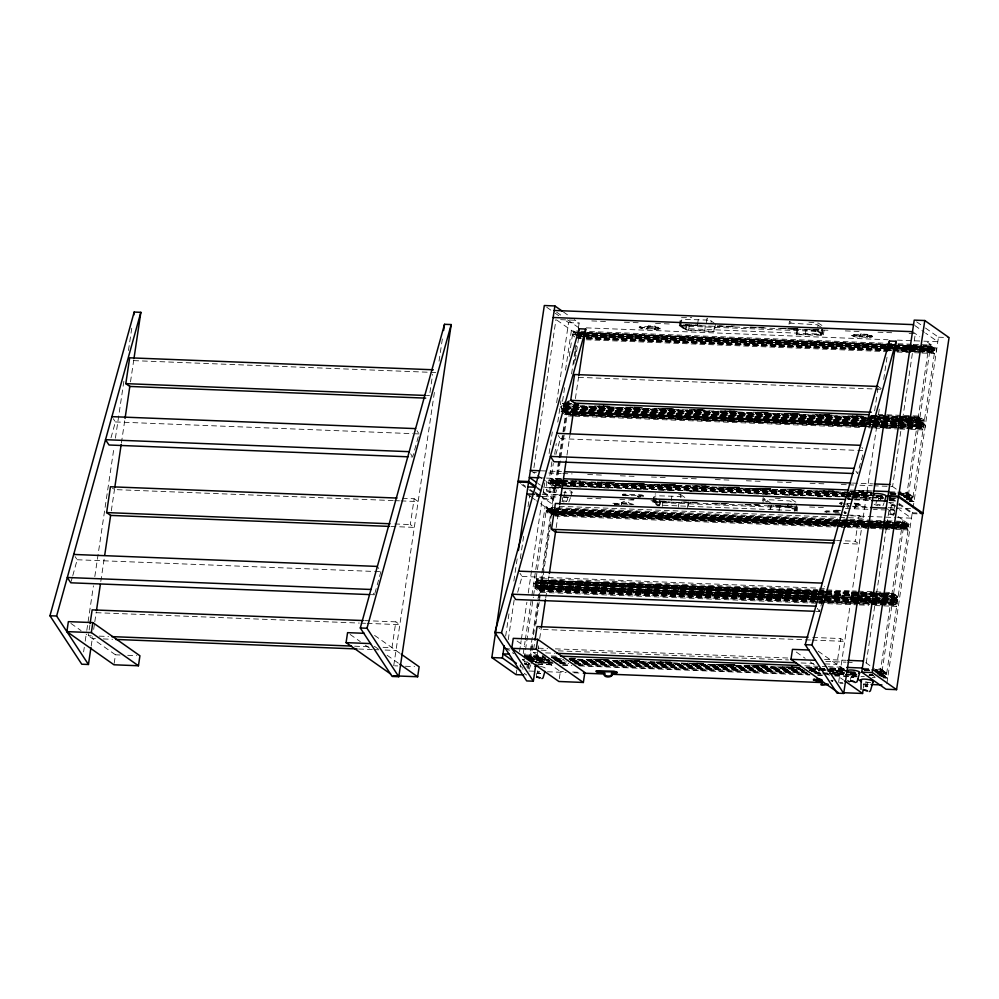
<?xml version="1.0" encoding="UTF-8"?>
<svg xmlns="http://www.w3.org/2000/svg" width="999" height="999" viewBox="0 0 999 999"><rect width="100%" height="100%" fill="white"/><g stroke="black" fill="none" stroke-linecap="round" stroke-linejoin="round"><path stroke-width="0.75" stroke-dasharray="5 3.75" d="M520.279 667.257L520.304 664.51M546.703 481.193L546.665 491.258L550.724 492.857L555.906 492.532L558.691 483.229A6.106 1.424 8.5 0 0 550.349 480.556A6.106 1.424 8.5 0 0 549.063 482.854A6.106 1.424 8.5 0 0 558.691 483.229M621.565 504.458C619.967 500.487 629.982 500.374 629.645 504.532M621.853 504.557L621.79 502.447M83.604 651.91L84.291 647.302M85.202 641.146L86.576 631.93M86.801 630.381L93.444 585.789M94.818 576.56L114.036 447.39M115.409 438.161L124.101 379.732M128.446 350.512L132.105 325.911M89.885 625.062L88.299 635.689L92.982 635.876M91.196 646.028L92.557 636.8M93.669 629.395L94.568 623.314M94.793 621.803L96.229 612.2M100.799 581.443L104.233 558.379M111.301 510.851L114.76 487.637M121.391 443.044L124.825 419.98M130.494 381.893L133.754 360.002M114.186 663.361L115.459 654.807L86.176 634.19M364.685 620.616L395.829 621.84L391.983 647.664L382.642 647.29M390.946 526.461L414.31 527.385L410.302 524.562L414.148 498.738L401.685 498.251M429.945 392.57L432.654 374.338M393.731 665.684L434.69 390.422M439.036 361.213L442.47 338.149M505.656 636.126L509.278 611.775M513.848 581.093L517.295 557.867M508.254 639.647L514.173 599.899M520.304 558.628L523.726 535.701M528.046 506.655L529.632 495.954L540.521 496.378M533.916 467.782L555.981 319.505M516.096 674.65L516.783 670.029M519.542 651.548L521.141 640.759M521.366 639.223L526.873 602.26M528.246 593.019L542.22 499.063L552.797 499.488L527.285 670.953M543.818 488.948L542.445 498.189L553.009 498.613L567.444 401.586M544.043 487.412L544.73 482.792M549.088 453.534L552.297 431.968M556.655 402.709L568.568 322.615L564.934 320.055M523.251 653.583L525.074 641.358M525.299 639.822L531.668 597.027M531.893 595.491L545.092 506.83L546.753 506.905L551.548 510.264M551.873 461.85L548.688 483.241L550.349 483.316L556.343 487.524L569.542 398.801M557.779 422.102L560.963 400.699M565.521 370.13L571.428 330.382L575.499 332.13M524.238 658.241L533.341 597.09M533.566 595.566L546.753 506.905M550.349 483.316L553.309 463.436M554.682 454.27L556.268 443.568M561.276 409.94L564.685 387.013M569.23 356.431L573.101 330.444M815.758 598.626L535.926 587.599L535.826 588.224L534.865 586.85L815.259 597.889M897.214 599.45L535.564 585.402L896.59 599.013L897.114 600.087L897.214 599.45L856.53 597.852M816.545 593.294L536.713 582.255L536.625 582.892L535.651 581.518L817.045 592.607M817.744 591.158L536.351 580.057L817.831 590.546M836.45 522.564L547.29 511.163L547.202 511.8L546.241 510.414L906.168 524.762L905.943 526.311L893.506 525.811M555.544 509.478L546.928 508.966L554.795 508.666M552.097 487.387L553.671 487.974L553.059 492.195L549.837 491.958L550.074 487.475L552.922 487.362L552.072 486.988L550.998 487.1L552.834 487.949L550.911 487.687L552.322 481.943L553.658 482.317L552.834 487.949M551.585 482.879L550.624 481.493L560.526 481.868M562.212 480.469L551.323 480.044L562.3 479.857M575.686 334.091L572.577 333.966L572.914 334.902L573.938 334.927L573.988 332.342M579.495 332.754L573.364 331.905M524.95 664.335L525.024 660.988M815.384 597.065L536.188 585.839L816.37 596.266M824.887 592.045L537.275 580.706L536.451 579.457M552.522 509.802L547.552 509.403L552.31 508.978M560.639 481.043L552.247 480.694L551.411 479.433M536.475 586.051L535.926 587.599M817.257 593.531L537.012 582.467L537.275 580.706M547.852 509.615L547.29 511.163M552.247 480.694L551.985 482.455L851.722 494.068M816.108 597.452L537.574 586.301L537.35 587.849L815.883 599M816.645 591.932L538.374 580.956L538.136 582.517L538.985 583.94L539.098 583.191L817.382 594.168M552.31 510.164L548.951 509.865L548.713 511.413L836.575 522.939M561.113 481.243L553.334 480.944L553.109 482.492L872.065 495.242M575.062 334.965L575.674 332.779L573.026 330.919L579.245 331.156M814.922 600.187L538.199 589.273L537.599 588.024M872.527 596.615L897.914 598.001L535.314 583.803L537.949 585.664L537.574 586.301M816.907 592.12L538.623 581.143L538.748 580.319L536.113 578.471L817.494 589.56M840.284 524.3L549.575 512.837L548.975 511.6M560.177 484.165L553.958 483.916L553.371 482.679M561.363 481.431L553.596 481.118L553.721 480.307L551.073 478.446L561.962 478.871M525.661 664.485L526.485 664.397L526.948 661.313M538.199 589.273L538.311 588.523L815.221 599.4M549.575 512.837L550.037 509.727L552.672 511.575M553.958 483.916L554.07 483.166L560.476 483.391M571.053 412.287L564.647 412.075L564.535 412.824L573.863 413.186M526.923 667.282L527.197 664.298L524.413 663.736M815.284 599.612L538.561 588.698L538.661 586.151L541.296 588.011M816.071 594.28L539.348 583.366L539.46 580.819L542.095 582.679M560.539 483.591L554.32 483.354L554.42 480.806L557.067 482.654M565.134 410.701L564.647 412.075M814.959 601.161L539.485 590.109L540.134 587.949L541.108 589.298L814.722 600.087M541.633 585.726L540.284 584.765L540.934 582.617L541.895 583.965M843.431 525.412L551.161 513.886L551.123 511.913L552.135 511.95M571.578 373.863L575.012 350.749M575.137 349.875L575.824 345.292M578.446 327.647L579.133 323.027L574.288 319.618M560.214 485.139L555.244 484.752L555.906 482.592L556.868 483.953M570.791 414.048L565.834 413.648L566.483 411.488L567.444 412.849L570.554 412.974M813.923 602.172L540.309 591.383L539.785 590.322M551.785 514.323L551.685 514.96L551.161 513.886M580.956 487.012L556.081 486.038L555.544 484.965M863.586 426.648L566.658 414.935L566.133 413.861M528.496 668.618L529.87 659.402M530.107 657.854L532.617 640.946M533.541 634.79L538.798 599.425M539.023 597.889L542.919 571.74M543.144 570.204L563.511 433.341M563.736 431.805L568.768 397.977M573.813 364.148L576.548 345.691M540.309 591.383L540.409 590.759L869.992 603.746M556.081 486.038L556.168 485.402L843.78 496.74M566.658 414.935L566.745 414.298L863.685 426.011M530.681 659.39L533.204 642.432M535.951 623.95L539.16 602.372M539.385 600.836L549.85 530.569M550.074 529.02L550.761 524.4M575.274 360.277L578.746 336.95M533.653 649.362L534.79 641.77M537.924 650.436L536.088 662.737L553.059 663.398M538.111 649.138L538.611 645.816M539.697 638.511L541.358 627.372M545.704 598.151L549.138 575.087M556.206 527.559L559.428 505.881M566.071 461.288L566.758 456.668M566.982 455.132L569.954 435.139M575.387 398.601L578.646 376.71M536.688 675.786C534.253 671.728 543.044 673.176 538.024 672.664C543.406 674.362 534.078 674.125 538.399 670.117M566.908 496.978C570.042 503.771 558.878 502.46 563.448 496.603M564.373 496.153L565.109 491.171L567.032 491.496L565.109 491.233M559.303 678.646L560.364 671.515L531.081 650.898M647.864 326.361L654.745 326.423L655.431 328.908L647.639 328.596L648.376 325.836L655.132 326.099L655.868 329.046L646.753 328.783C645.903 330.132 635.614 327.547 640.796 326.511L656.705 327.135C662.649 327.06 659.69 331.331 654.545 329.083L654.645 328.384L660.264 328.221M614.885 504.483C613.898 501.898 618.656 505.232 614.273 504.045M642.582 328.084C638.049 326.373 645.679 328.159 646.865 328.072L647.639 328.596M646.753 328.783L646.865 328.072M623.251 495.729L622.502 494.418L623.501 494.093L639.972 494.73C645.891 494.63 642.919 498.876 637.812 496.678L637.911 495.979L643.531 495.816M625.262 495.754C621.865 495.279 627.085 493.456 625.636 495.754M656.693 328.396C660.401 326.636 655.307 329.37 658.478 328.721M639.972 496.041C645.966 494.355 636.201 497.165 641.77 496.253M652.934 501.898L654.058 494.33L655.769 493.893M679.27 325.437L680.631 317.682L691.745 317.657M659.465 505.769C654.52 506.83 651.398 495.691 656.618 495.766L681.056 496.491L684.103 498.638M715.459 324.063L714.347 331.518L688.636 329.907C683.141 330.607 676.423 321.903 682.954 319.318L707.392 320.042L710.451 322.19M654.52 502.335L655.194 497.864M680.868 325.886L681.568 319.742M654.32 502.085L655.731 501.735L656.618 495.766M659.14 505.581L660.027 499.625M685.476 329.133L686.363 323.164M662.287 506.356L663.174 500.387M688.636 329.907L689.522 323.938M671.241 500.599L671.902 496.128M698.251 319.68L697.364 325.637L680.669 325.549M678.321 507.23L679.208 501.273M704.657 330.781L705.544 324.812M680.294 497.602L680.731 494.617L677.672 494.493M706.418 322.64L707.08 318.169L714.41 323.326M711.051 322.602L711.263 321.116M687.462 507.592L688.348 501.623M713.81 331.144L714.697 325.174M688.224 506.481L688.885 502.01M762.662 500.674L763.099 497.689L771.478 503.583M788.998 324.225L789.447 321.241L793.631 324.188M762.974 502.547L763.423 499.562L772.564 499.925L789.859 500.949L795.204 504.008M767.294 500.636L767.07 502.135L763.423 499.562M770.054 509.178L770.504 506.193M809.24 329.695L813.623 329.932A3.871 0.912 8.5 0 1 818.456 331.119L823.101 334.39A3.871 0.912 8.5 0 1 821.265 335.314L796.715 334.59L797.065 328.246M770.591 509.552L771.253 505.082M796.715 334.59L797.826 327.135M778.983 511.026L779.869 505.057M796.178 334.215L805.319 334.578L805.993 330.095M768.631 505.769L787.712 506.755L788.598 500.799M796.365 504.82L795.479 510.776L790.858 507.529L791.52 503.059M805.319 334.578L822.027 334.59L817.207 331.081L818.094 325.112L817.319 324.762L789.759 323.114L792.195 324.825M794.267 511.376L794.942 506.905M820.616 334.927L821.503 328.971M821.815 334.328L822.701 328.371M795.679 511.038L796.353 506.568M822.027 334.59L822.689 330.107M797.065 511.226L797.726 506.755M823.413 334.777L824.075 330.294M824.987 511.963L826.086 510.851L841.108 511.426M859.789 337.225L860.226 334.053L866.932 334.315L867.844 336.501L859.777 336.476L860.663 333.703L867.956 334.653L867.644 337.525L858.94 336.675C858.091 338.024 847.801 335.439 852.984 334.403L868.893 335.027C874.862 334.977 871.915 339.26 866.732 336.988L866.832 336.276L872.464 336.114M826.635 512.137C827.322 509.989 829.857 512.899 826.747 511.438M853.009 335.751C856.742 334.053 851.448 336.651 854.757 335.876M858.94 336.675L859.053 335.976L851.423 334.727M841.695 504.507C836.65 503.471 843.643 500.549 845.716 502.747M841.633 504.045L841.533 503.084L842.944 503.196M868.893 336.313C872.814 334.802 867.194 337.212 870.666 336.501M844.167 512.862L844.205 512.125M844.455 513.598C846.815 514.123 846.19 511.351 844.13 511.675M843.381 503.983L847.439 504.145L848.026 505.344M855.831 505.656L855.231 504.458L860.851 504.22L854.395 503.096M857.279 504.47C860.976 502.697 855.856 505.419 859.065 504.795M831.655 680.831L832.691 681.268L832.854 680.481M812.699 637.437L840.733 638.548L836.887 664.372L822.876 663.823M843.631 543.481L859.215 544.093L855.206 541.271L859.053 515.447L846.59 514.96M874.625 410.801L877.11 394.093M877.334 392.57L878.009 388.012M855.132 505.157L860.201 505.282L860.851 504.295M838.623 682.392L879.357 408.678M883.703 379.458L887.137 356.393M850.686 679.657C849.924 673.376 858.303 679.657 851.098 677.035M876.822 504.57C886.925 504.72 871.515 507.742 877.434 500.462M853.358 671.815L854.62 671.865L853.483 677.484L851.935 677.122L852.759 671.49M878.358 500.024L878.92 496.278M880.281 500.349L881.018 495.354M866.233 662.986L888.985 510.114L873.426 509.502M863.411 687.762L864.048 683.491M894.405 510.202C894.729 522.365 884.639 506.955 893.556 510.052C885.201 509.927 899.275 496.328 893.556 510.052M865.896 686.513L865.946 681.855M866.395 686.588L867.219 686.513L867.856 682.18M902.771 520.941L880.019 673.801L886.001 678.009L908.753 525.149L902.771 520.941L904.432 521.003L881.692 673.863M929.107 344.48L906.368 497.352L912.349 501.56L935.089 348.701L929.107 344.48L930.781 344.543L908.029 497.415M880.294 671.977L881.255 673.363L881.917 671.178L872.289 670.604M871.665 670.167L881.081 669.917L871.752 669.555M883.041 593.731L892.457 593.481L825.611 590.846M902.247 524.45L903.208 525.836L903.308 525.199L893.98 524.837M896.815 522.14L903.034 522.39L883.853 521.953M898.001 493.706L907.429 493.469L898.101 493.094M917.219 424.438L918.181 425.811L918.268 425.174L912.05 424.937M909.377 417.282L918.793 417.033L875.274 415.322M928.583 348.002L929.557 349.375L929.644 348.751L920.316 348.376M923.064 346.303L929.382 345.941L923.163 345.691M881.618 670.966L881.081 669.917M882.604 601.261L891.932 601.635L891.832 602.26L890.871 600.886M872.514 595.504L892.719 596.291L892.631 596.927L891.67 595.554M892.719 596.291L893.281 594.742L892.457 593.481M903.308 525.199L903.858 523.651L903.034 522.39M904.582 496.153L907.691 496.278L907.604 496.915L906.63 495.529M907.691 496.278L908.253 494.73L907.429 493.469M898.863 419.043L919.068 419.842L918.968 420.479L918.006 419.093M919.068 419.842L919.629 418.294L918.793 417.033M929.644 348.751L930.206 347.202L929.382 345.941M875.236 671.128L883.004 671.428L882.916 673.913L883.99 673.838L883.965 672.102L874.637 671.74M883.491 594.567L894.38 594.992L894.292 597.477L895.366 597.402L895.341 595.679L882.904 595.192M898.463 494.555L909.352 494.98L909.964 497.952L910.564 495.829L900.986 495.292M909.839 418.119L920.716 418.544L920.641 421.029L921.702 420.954L921.69 419.218L908.678 418.731M875.486 671.303L883.266 671.615L883.391 670.791L880.743 668.93L876.086 668.756M891.32 597.839L893.968 599.7L893.356 601.885L894.205 603.309L894.542 601.011L816.82 597.951M883.753 594.755L894.629 595.179L894.754 594.355L892.119 592.507L857.916 591.158M887.149 520.791L902.696 521.403L905.331 523.264L904.869 526.373L905.943 526.311M901.835 494.855L909.602 495.154L909.727 494.343L907.092 492.482L897.764 492.12M917.669 421.391L920.304 423.239L919.692 425.437L920.554 426.86L921.016 423.738L898.625 422.839M899.212 417.869L920.978 418.731L921.103 417.907L918.456 416.046L884.265 414.697M913.498 344.343L929.045 344.955L931.68 346.815L931.218 349.925L932.279 349.85L932.267 348.127L908.94 347.202M883.965 672.102L884.09 671.291L874.762 670.916M894.542 601.011L894.667 600.187L856.73 598.676M895.341 595.679L895.466 594.855L883.029 594.368M883.653 522.852L906.043 523.763L906.168 524.762M910.314 495.654L910.439 494.842L898.001 494.343M921.69 419.218L921.802 418.406L909.365 417.919M932.267 348.127L932.379 347.302L919.942 346.815M879.62 675.636L885.838 675.886L885.738 676.523L884.914 675.237L885.564 673.076L876.235 672.714M871.54 603.808L896.415 604.795L896.328 605.419L895.491 604.145L896.153 601.985L897.114 603.334L881.568 602.722M896.59 599.013L896.94 596.64L897.477 597.702M882.916 527.372L907.791 528.359L907.691 528.995L906.867 527.709L907.517 525.549L908.491 526.91L892.944 526.298M905.968 499.188L912.187 499.438L912.087 500.074L911.263 498.788L911.912 496.628L912.874 497.989L905.106 497.677M897.889 427.36L922.764 428.334L922.664 428.971L921.84 427.684L922.489 425.524L923.463 426.885L907.916 426.273M898.413 422.015L923.551 423.002L923.463 423.638L922.639 422.352L923.288 420.192L924.25 421.553L908.703 420.941M893.718 350.312L934.127 351.91L934.04 352.535L933.216 351.261L933.865 349.101L934.827 350.449L919.28 349.837M877.209 674.063L886.538 674.437L885.564 673.076M886.837 683.716L912.137 513.648L898.8 504.258M925.049 427.485L925.386 425.199L919.405 420.979M936.425 351.049L936.762 348.763L924.624 340.222M916.882 512.962L912.362 512.774L912.811 509.702M913.049 508.154L938.486 337.2L925.136 327.797M640.784 327.797L642.419 327.884L639.235 326.91M614.447 504.245L619.168 504.47M616.358 503.783L614.585 503.596M624.05 495.392L630.119 495.666M625.861 495.654L622.502 494.418M854.894 335.252L853.121 335.04M870.803 335.889L872.352 336.825M71.191 581.368L72.39 577.047M72.79 575.599L77.185 559.752L75.087 556.568M111.001 437.799L115.397 421.94L113.312 418.756M374.875 593.344L380.869 571.728L378.084 567.482M418.281 436.8L412.687 456.968L409.578 456.855M517.682 592.307L522.077 576.46L519.992 573.276M555.906 454.508L560.302 438.648L558.216 435.464M816.258 611.363L819.367 611.488L825.361 589.872M862.786 454.945L857.592 473.676L855.494 470.504M570.516 497.589L568.843 501.973M570.904 496.278L572.065 492.345M530.806 664.922L529.12 669.305M531.193 663.611L532.355 659.677M884.127 502.772L882.966 505.756M821.265 334.003A2.91 1.186 -87.7 0 0 822.801 332.005L822.327 330.057L685.789 325.299L701.798 325.299M795.516 506.88L659.44 501.748L666.183 501.386M639.123 327.535L656.905 327.859L660.164 328.933M612.887 503.284L630.357 503.583L633.791 504.433M622.389 495.129L640.172 495.454L643.431 496.515M851.323 335.427L870.678 335.989L869.03 335.676M824.974 511.875L841.008 512.125M839.709 503.608L841.283 503.284M846.116 512.574L844.555 512.887M840.646 510.377L834.315 510.152L833.715 511.988M648.139 325.999L647.664 329.32M833.99 510.352L840.371 510.739M848.039 506.493L847.801 507.767M642.682 327.385L640.896 327.085M658.591 328.009L656.805 327.722M625.948 494.98L624.163 494.705M632.242 504.458L630.456 504.145L631.331 504.507M641.857 495.604L640.072 495.342M859.177 504.083L852.846 503.746M621.515 502.809L628.296 502.847L629.333 504.47M833.715 510.701L834.04 511.95M553.658 482.367L551.748 482.042M550.911 487.687L551.735 487.537M553.671 488.086L550.074 487.475M549.462 491.583L553.059 492.195M566.196 497.065L565.372 497.152M567.045 497.215L563.811 496.965M562.837 500.711L566.433 501.323M524.575 664.073L526.485 664.397M527.322 664.547L525.774 664.697M537.937 673.251L538.761 673.114M894.392 504.483L892.469 504.22M891.645 509.79C896.278 509.365 888.748 508.641 894.03 509.827M890.196 513.698L893.793 514.31M851.935 677.06L853.845 677.384M865.296 686.188C869.892 686.001 862.861 684.852 867.219 686.513M832.691 681.268L831.692 681.256M832.03 680.594L833.029 680.694M894.043 510.352L890.808 509.702M854.345 507.629L855.519 507.205L855.881 505.694M854.47 508.266L856.255 506.693L855.231 504.458M696.79 325.262L681.418 324.9A3.871 0.912 8.5 0 0 679.582 325.824L684.228 329.096A3.871 0.912 8.5 0 0 689.06 330.269L714.347 331.518M665.834 501.598L655.082 501.348A3.871 0.912 8.5 0 0 653.234 502.272L657.879 505.544A3.871 0.912 8.5 0 0 658.104 505.681M655.731 501.735L680.169 502.447L679.632 502.072M731.38 325.899L734.465 326.024M794.729 328.396L797.826 328.521M560.639 319.68L576.198 320.292M591.758 320.916L607.317 321.528M624.425 322.202L639.984 322.814M655.531 323.426L671.091 324.038M686.65 324.65L702.21 325.262M719.317 325.936L734.877 326.548M750.424 327.16L765.983 327.784M781.543 328.396L798.651 329.071M814.21 329.682L829.769 330.294M845.316 330.906L860.876 331.518M877.984 332.192L893.543 332.804M909.102 333.416L915.321 333.666L892.582 486.525L873.913 485.801M717.257 325.911L734.253 326.586M749.7 327.185L765.159 327.797M780.606 328.409L797.602 329.083M813.049 329.695L822.327 330.057M798.026 329.433L788.336 328.696M680.881 324.638A2.91 1.186 -87.7 0 0 681.543 326.011L817.519 331.381A2.91 1.186 -87.7 0 1 816.857 329.995M568.568 322.615L579.133 323.027M938.486 337.2L949.05 337.612M681.543 326.011L685.289 328.646L821.565 334.116M586.238 327.859L888.036 339.76M897.364 340.122L922.252 341.109M923.813 341.171L937.811 341.72L925.673 333.179M580.806 331.218L896.39 343.668M897.951 343.731L911.937 344.28M581.143 332.205L585.801 332.392M587.362 332.455L888.96 344.343M890.509 344.405L896.727 344.655M898.288 344.717L910.726 345.204M912.274 345.267L921.602 345.629M575.948 332.33L573.276 332.517M577.097 332.467L582.167 332.58M583.316 332.704L893.094 344.83M894.242 344.967L908.228 345.517M909.789 345.579L929.994 346.378M581.043 332.817L585.714 333.004M587.262 333.067L896.64 345.267M898.188 345.329L910.626 345.816M912.187 345.879L921.515 346.241M580.332 332.954L585.002 333.142M586.55 333.204L895.928 345.404M897.477 345.467L911.463 346.016M913.024 346.079L931.68 346.815M577.01 333.079L581.668 333.254M583.229 333.316L886.375 345.267M887.936 345.329L892.594 345.517M894.155 345.579L908.141 346.129M909.702 346.191L929.907 346.99M577.31 333.279L581.967 333.466M583.528 333.529L892.894 345.729M894.455 345.791L908.441 346.341M910.002 346.403L930.206 347.202M576.848 333.479L582.592 333.516M583.066 333.716L893.518 345.779M893.993 345.979L907.979 346.528M909.065 346.391L918.868 346.953M577.097 333.654L581.768 333.841M583.316 333.903L892.694 346.104M894.242 346.154L908.241 346.715M909.789 346.778L931.555 347.627M577.809 334.153L582.467 334.34M584.028 334.403L885.626 346.291M887.174 346.353L893.393 346.591M894.954 346.653L907.392 347.153M577.247 334.153L581.905 334.328M583.466 334.39L885.876 346.466M886.613 346.341L892.831 346.591M894.38 346.653L932.517 348.301M573.014 334.278L576.123 334.39M577.684 334.453L582.342 334.64M583.891 334.702L885.489 346.591M887.05 346.653L893.268 346.903M894.817 346.965L907.254 347.452M908.815 347.515L929.02 348.314M578.97 334.653L585.189 334.902M586.75 334.965L888.536 346.865M890.097 346.928L910.314 347.714M911.875 347.777L936.762 348.763M576.748 334.827L581.406 335.015M587.624 335.264L886.113 347.028M887.674 347.09L892.332 347.277M893.893 347.34L918.768 348.314M576.023 335.027L582.517 335.252M583.266 335.289L885.988 347.227M886.825 347.265L892.207 347.465M893.044 347.515L918.318 348.489M919.068 348.526L935.027 349.163L932.379 347.302M576.873 335.202L581.53 335.389M583.091 335.452L884.689 347.34M897.127 347.827L917.332 348.626M923.551 348.876L931.33 349.175M576.648 335.464L582.13 335.652M583.141 335.689L886.026 347.664M886.837 347.664L892.244 347.914M893.056 347.902L917.931 348.888M919.068 348.926L934.49 349.538M576.023 335.639L582.429 335.851M583.791 335.951L885.576 347.814M886.95 347.902L891.795 348.052M893.168 348.139L907.342 348.663M908.715 348.763L918.231 349.101M919.592 349.188L933.778 349.712M576.273 335.814L582.492 336.064M584.053 336.126L918.293 349.3M919.842 349.363L932.279 349.85M578.384 336.114L581.493 336.238M583.054 336.301L884.652 348.189M897.09 348.676L917.294 349.475M923.513 349.712L934.39 350.149M578.821 336.413L581.93 336.538M583.491 336.601L885.089 348.489M886.637 348.551L891.295 348.738M892.856 348.801L917.731 349.775M579.02 336.513L585.239 336.75M586.8 336.813L894.605 348.951M896.165 349.013L921.041 350M922.589 350.05L931.917 350.424M577.197 337.225L580.307 337.35M586.525 337.587L885.014 349.363M886.575 349.413L891.233 349.6M892.794 349.662L917.669 350.649M919.217 350.711L933.216 351.261M577.497 337.437L580.606 337.55M586.825 337.799L891.533 349.812M893.094 349.875L907.08 350.424M908.64 350.487L933.516 351.473M581.231 337.987L578.558 338.174M587.449 338.236L892.157 350.249M577.41 338.062L580.519 338.186M586.738 338.436L885.226 350.199M886.775 350.262L891.445 350.449M892.994 350.512L933.416 352.098M586.338 338.486L884.827 350.249M886.375 350.312L891.046 350.499M897.264 350.736L917.469 351.536M919.018 351.598L934.127 351.91M578.034 338.499L581.143 338.624M587.362 338.873L892.07 350.886M893.618 350.949L907.604 351.498M909.165 351.561L934.04 352.535M586.138 339.772L887.736 351.66M897.065 352.035L920.391 352.947M921.94 353.009L934.377 353.509L928.396 349.288M578.558 377.335L880.681 389.248M133.654 360.627L435.776 372.54M426.373 395.492L429.495 395.604M564.01 402.073L570.229 402.322M878.046 414.46L882.704 414.635M564.348 403.059L570.566 403.309M571.59 403.671L562.262 403.309L571.178 403.746M871.628 415.497L882.517 415.934M884.065 415.996L908.94 416.97M910.501 417.033L918.705 417.644M871.228 415.572L882.105 415.996M883.665 416.059L897.651 416.62M899.212 416.67L908.541 417.045M910.089 417.107L919.417 417.47M564.248 403.671L572.027 403.983M875.174 415.934L907.829 417.22M565.097 403.871L571.303 404.12M869.792 415.884L872.901 416.009M874.462 416.071L882.229 416.371M883.79 416.433L907.104 417.357M913.323 417.594L921.103 417.907M563.324 404.046L572.652 404.42M574.2 404.483L578.871 404.657M874.25 416.308L897.564 417.232M899.112 417.282L908.441 417.657M910.002 417.719L919.33 418.082M563.623 404.258L572.015 404.607M573.576 404.67L578.234 404.857M603.109 405.844L609.328 406.081M634.203 407.068L641.97 407.367M666.845 408.354L673.064 408.591M697.939 409.578L704.158 409.827M729.969 410.814L736.8 411.113M761.675 412.088L767.894 412.337M792.769 413.311L799.924 413.574M824.799 414.56L831.643 414.847M856.518 415.834L863.66 416.084M869.879 416.333L873.613 416.508M874.55 416.521L907.816 417.857M564.71 404.508L572.489 404.82M574.038 404.882L578.708 405.057M598.913 405.856L609.79 406.293M630.007 407.08L642.444 407.58M662.649 408.366L673.538 408.803M693.743 409.602L704.632 410.027M724.837 410.826L737.274 411.313M757.479 412.112L768.368 412.537M788.573 413.336L799.462 413.761M819.667 414.56L832.105 415.047M852.322 415.846L863.198 416.283M874.088 416.708L897.402 417.632M898.95 417.682L908.278 418.057M566.52 404.757L571.191 404.932M594.505 405.856L610.052 406.468M625.599 407.08L641.146 407.692M658.241 408.366L673.788 408.978M689.335 409.59L704.882 410.202M720.429 410.826L737.537 411.501M753.084 412.112L768.631 412.724M784.165 413.336L799.712 413.948M815.259 414.56L832.367 415.234M847.914 415.846L863.461 416.458M869.679 416.708L872.789 416.833M874.337 416.883L882.117 417.195M883.665 417.257L897.664 417.807M563.548 405.119L571.89 405.432M573.451 405.494L578.109 405.681M579.67 405.744L609.203 406.905M610.189 406.968L672.939 409.415M673.938 409.478L736.688 411.925M737.674 411.988L767.781 413.161M768.768 413.211L831.518 415.671M832.504 415.721L863.598 416.958M869.817 417.195L907.691 418.668M563.985 405.432L572.14 405.606M573.314 405.794L921.94 419.405M563.061 405.806L866.208 417.757M867.769 417.819L872.427 418.007M873.988 418.069L897.302 418.981M563.361 406.019L924.45 420.267L921.802 418.406M564.735 406.243L866.333 418.131M867.894 418.194L872.552 418.381M874.113 418.444L897.427 419.355M898.988 419.418L920.753 420.279M563.361 406.418L866.121 418.394M866.508 418.369L923.913 420.629M565.446 406.743L865.671 418.544M867.045 418.631L907.641 420.192M909.015 420.279L923.188 420.804M565.696 406.918L865.733 418.743M867.294 418.806L921.702 420.954M561.725 406.88L560.064 406.818L562.449 408.504M564.622 406.993L864.734 418.918M874 419.18L897.389 420.204M898.875 420.167L923.813 421.241M571.353 407.642L566.883 406.556M572.902 407.704L865.171 419.218M866.732 419.28L882.279 419.892M883.828 419.955L907.154 420.879M565.334 407.48L865.371 419.318M866.932 419.38L885.014 420.092M886.575 420.154L921.34 421.516M571.291 408.504L566.62 408.316L567.981 409.278M572.839 408.566L865.109 420.092M866.67 420.142L871.328 420.329M872.889 420.392L882.217 420.766M883.765 420.816L896.203 421.316M897.764 421.378L907.092 421.74M908.64 421.803L922.639 422.352M565.109 408.454L885.351 421.079M886.912 421.141L922.926 422.565M563.024 408.703L864.622 420.591M873.95 420.954L881.717 421.266M883.278 421.328L897.264 421.878M898.825 421.94L918.006 422.365L918.83 423.626L918.268 425.174M562.612 408.778L872.252 420.979M873.538 421.029L881.58 421.353M882.866 421.403L897.127 421.965M565.009 409.066L923.551 423.002M562.524 409.39L872.152 421.615M873.451 421.64L897.027 422.589M898.326 422.627L923.463 423.638M562.824 409.59L872.189 421.79M872.814 421.84L897.065 422.777M563.923 409.84L881.318 422.527M882.616 422.415L896.865 423.139M898.163 423.027L920.179 424.063M864.722 422.265L567.794 410.564L562.999 407.192M866.283 422.327L870.941 422.515M872.502 422.577L923.8 424.6L917.819 420.392M562.762 410.464L864.36 422.352M865.908 422.415L921.14 424.737M561.638 410.701L864.797 422.652M866.345 422.714L871.016 422.902M872.564 422.964L895.891 423.888M897.439 423.938L917.656 424.737M566.046 411.026L567.707 411.089L562.924 407.717M925.386 425.199L923.725 425.124L917.731 420.916M562.262 411.138L571.59 411.513M573.151 411.576L863.86 423.039M865.421 423.089L880.956 423.713M882.517 423.763L905.831 424.687M561.55 411.338L864.697 423.289M865.284 423.289L907.254 424.937M908.103 424.987L923.65 425.599L921.016 423.738M563.948 411.576L571.715 411.888M573.276 411.95L863.985 423.401M865.546 423.464L881.093 424.076M882.641 424.138L905.956 425.062M912.174 425.312L919.954 425.611M561.013 411.688L864.585 423.663M865.321 423.726L907.292 425.387M908.103 425.374L923.113 425.974M572.427 412.375L864.872 423.876M866.245 423.963L871.091 424.113M872.464 424.213L906.855 425.524M908.216 425.624L922.402 426.136M563.836 412.325L571.116 412.5M572.677 412.562L866.982 424.275M868.543 424.338L920.916 426.286M567.007 412.55L570.117 412.662M576.336 412.912L863.948 424.25M865.496 424.313L881.043 424.925M882.604 424.987L905.918 425.899M907.479 425.961L923.026 426.573M572.115 413.037L870.604 424.8M872.152 424.862L906.355 426.211M575.424 413.249L873.913 425.012M875.461 425.075L920.554 426.86M565.834 413.648L570.491 413.836M572.052 413.898L870.541 425.661M872.09 425.724L881.418 426.098M882.979 426.161L906.293 427.072M907.841 427.135L921.84 427.684M572.352 414.11L870.841 425.874M872.389 425.936L922.139 427.897M865.234 426.073L869.904 426.248M876.123 426.498L896.328 427.297M566.033 414.498L870.741 426.511M872.289 426.573L922.04 428.534M570.292 414.735L566.745 414.298M571.853 414.797L870.341 426.561M871.89 426.623L881.218 426.985M882.779 427.048L906.093 427.972M907.654 428.034L922.764 428.334M865.146 426.698L869.804 426.885M871.365 426.948L896.24 427.934M897.789 427.997L922.664 428.971M573.214 416.146L566.995 415.896L562.212 412.525M574.762 416.208L862.374 427.547M868.593 427.784L873.251 427.972M874.812 428.034L884.14 428.409M885.688 428.459L898.126 428.958M899.687 429.021L909.015 429.383M910.564 429.445L923.001 429.932L917.02 425.724M560.302 438.648L856.193 450.324M857.754 450.374L863.985 450.624L861.887 447.44M115.397 421.94L412.849 433.666M414.41 433.728L419.081 433.916M541.296 470.804L561.513 471.603M852.422 483.066L872.639 483.866M533.229 472.365L536.338 472.49M548.788 472.977L561.238 473.464M562.787 473.526L572.127 473.901M587.674 474.513L601.673 475.062M620.342 475.799L635.901 476.411M651.46 477.023L665.459 477.572M682.567 478.246L696.565 478.808M715.234 479.545L730.793 480.157M746.353 480.769L760.351 481.318M777.459 481.993L791.458 482.542M810.127 483.279L825.686 483.891M841.245 484.503L847.464 484.752M849.025 484.815L853.683 485.002M859.914 485.239L872.352 485.739M538.686 477.784L544.917 478.034M546.465 478.096L562.025 478.708M849.812 490.047L871.59 490.909M854.232 490.397L871.328 491.071M889.984 491.808L896.203 492.057M849.899 491.196L871.665 492.057M890.321 492.794L896.54 493.044M561.775 480.169L551.323 480.044M575.362 480.794L580.431 480.894M606.455 482.017L614.622 482.242M637.537 483.241L644.168 483.416M670.192 484.527L675.262 484.64M701.286 485.751L709.465 485.989M733.928 487.037L738.998 487.15M765.022 488.261L771.24 488.511M796.116 489.498L804.295 489.722M828.758 490.784L833.828 490.896M850.524 491.633L872.289 492.495M889.797 493.094L897.164 493.481M898.713 493.543L908.041 493.906M569.979 480.781L580.856 481.206M601.073 482.005L615.059 482.554M633.716 483.291L644.605 483.716M664.81 484.515L675.699 484.952M695.903 485.739L709.902 486.288M728.546 487.025L739.435 487.462M759.64 488.261L770.529 488.686M790.733 489.485L804.732 490.034M823.388 490.771L834.265 491.196M849.812 491.808L871.578 492.669M890.234 493.406L896.453 493.643M553.721 480.307L561.488 480.606M563.049 480.669L580.144 481.343M597.252 482.017L614.348 482.692M628.346 483.241L643.88 483.853M660.988 484.527L674.974 485.089M692.082 485.764L709.178 486.438M723.176 486.988L738.723 487.599M755.818 488.274L769.817 488.823M786.912 489.498L804.008 490.172M819.555 490.784L833.553 491.333M853.758 492.132L870.866 492.807M891.071 493.606L897.289 493.843M898.85 493.906L909.727 494.343M551.947 480.482L561.276 480.844M562.824 480.906L579.932 481.58M590.809 482.017L614.135 482.929M621.902 483.241L643.668 484.103M654.557 484.527L676.311 485.389M685.639 485.751L708.965 486.675M718.293 487.037L738.498 487.837M749.387 488.261L771.153 489.123M780.481 489.485L803.795 490.409M813.124 490.784L834.889 491.633M844.217 492.007L851.985 492.307M853.546 492.37L872.202 493.106M890.858 493.843L897.077 494.093M898.625 494.143L907.954 494.517M562.2 481.106L580.856 481.843M582.405 481.905L644.592 484.353M645.529 484.365L675.686 485.576M677.235 485.639L739.422 488.099M740.983 488.161L770.516 489.323M772.077 489.385L834.252 491.833M835.813 491.895L852.284 492.519M852.909 492.569L871.565 493.306M889.597 493.993L897.377 494.293M562.662 481.306L851.822 492.707M853.383 492.769L872.04 493.506M890.696 494.243L896.915 494.493M562.924 481.493L852.085 492.894M853.633 492.957L872.289 493.693M561.513 481.918L852.222 493.381M852.784 493.394L871.44 494.118M551.061 481.805L851.485 493.506M853.046 493.568L871.702 494.305M900.848 495.591L910.564 495.829M853.283 494.13L871.94 494.867M550.973 482.43L852.022 494.28M852.834 494.293L872.239 495.079M903.333 496.303L913.074 496.69L910.439 494.842M904.707 496.528L909.377 496.715M872.239 495.467L550.437 482.779L556.418 487L561.076 487.175M878.059 495.741L883.541 495.929M903.333 496.703L912.537 497.065M561.85 483.479L844.792 494.63M846.34 494.692L851.011 494.88M852.559 494.942L871.403 495.641M872.764 495.741L882.279 496.078M903.858 496.965L911.825 497.24M562.1 483.653L843.481 494.742M852.809 495.117L869.917 495.791M876.135 496.041L882.354 496.278M905.668 497.202L910.326 497.39M553.259 483.416L844.043 494.98M845.529 494.942L870.466 496.016M876.623 496.166L882.904 496.515M904.595 497.265L912.437 497.677M561.538 484.128L844.679 495.379M846.028 495.342L871.103 496.416M877.122 496.578L883.541 496.915M555.244 484.752L559.915 484.94M561.463 484.99L844.405 496.153M845.966 496.216L870.841 497.19M872.389 497.252L883.278 497.677M906.592 498.601L911.263 498.788M561.763 485.202L844.704 496.366M846.265 496.428L850.923 496.603M852.484 496.665L871.14 497.402M872.689 497.465L883.578 497.889M892.906 498.264L896.016 498.389M906.892 498.813L911.563 499.001M845.329 496.803L849.999 496.978M851.548 497.04L870.204 497.777M871.765 497.839L882.641 498.276M888.86 498.513L896.64 498.826M555.456 485.589L850.836 497.24M851.985 497.352L871.041 498.039M878.421 498.389L883.478 498.526M889.297 498.826L897.077 499.125M906.805 499.45L912.187 499.438M594.942 487.562L612.05 488.236M627.584 488.848L644.692 489.522M658.678 490.072L675.786 490.746M689.772 491.308L706.88 491.983M722.427 492.594L739.522 493.269M753.521 493.818L770.616 494.493M784.602 495.042L803.258 495.779M817.257 496.328L834.352 497.002M856.118 497.864L870.117 498.414M879.445 498.776L882.554 498.901M888.773 499.15L896.54 499.45M907.417 499.887L912.087 500.074M847.127 498.464L850.236 498.576M851.797 498.638L870.454 499.375M889.11 500.112L896.877 500.424M909.315 500.911L912.424 501.036L906.443 496.815M560.889 487.699L554.67 487.462L543.756 479.77M847.127 498.988L853.346 499.238M854.907 499.3L870.454 499.912M889.122 500.649L895.354 500.886M909.352 501.448L914.01 501.623L901.885 493.081M544.967 487.599L560.526 488.211M848.313 499.55L852.984 499.737M854.532 499.8L870.092 500.412M847.065 503.508L851.398 503.683M558.291 494.68L553.621 494.505L541.495 485.964M846.078 506.031L850.748 506.218M852.297 506.281L869.405 506.955M888.074 507.692L911.413 508.603M536.138 494.33L540.809 494.517M542.37 494.58L557.917 495.192M853.483 506.843L869.043 507.455M634.09 499.662L630.819 499.512M542.082 496.441L557.642 497.052M563.861 497.302L570.079 497.552M587.187 498.226L602.747 498.838M619.855 499.512L633.865 500.062M650.973 500.736L665.921 501.173M683.641 502.022L698.376 502.447M714.747 503.246L729.27 503.671M745.866 504.483L760.177 504.895M778.533 505.769L794.168 506.231M809.64 506.993L823.651 507.542M845.429 508.404L871.865 509.44M681.643 501.998L698.638 502.672M712.537 503.221L729.545 503.883M744.992 504.495L760.439 505.107M775.898 505.719L792.894 506.381M654.532 501.086A2.91 1.186 -87.7 0 0 655.207 502.472L791.183 507.829A2.91 1.186 -87.7 0 1 790.421 505.744M912.137 513.648L922.701 514.073M655.207 502.472L658.94 505.094L795.229 510.564M614.348 503.658L631.843 504.483M835.052 513.011L839.722 513.186M843.019 515.472L849.237 515.721M850.798 515.784L895.916 517.557M897.464 517.619L911.463 518.169L899.337 509.627M559.365 506.293L838.136 517.282M839.697 517.345L863.049 518.269L859.053 515.447M393.231 500.574L114.473 489.585L112.462 488.174M394.792 500.636L399.463 500.824M401.024 500.886L418.156 501.56L414.148 498.738M556.018 507.742L546.69 507.367L549.325 509.228L548.951 509.865M557.567 507.792L837.399 518.831M843.618 519.08L848.288 519.255M849.837 519.318L885.601 520.729M556.356 508.728L840.846 519.942M842.407 520.004L847.065 520.179M848.626 520.242L870.391 521.103M871.94 521.166L884.377 521.653M885.938 521.715L895.266 522.09M552.709 508.903L546.928 508.966M554.27 508.966L837.212 520.117M838.76 520.179L843.431 520.367M849.649 520.616L882.292 521.903M553.871 509.04L844.58 520.504M846.141 520.566L881.892 521.965M883.441 522.027L903.658 522.827M556.256 509.328L885.126 522.465M885.838 522.327L905.331 523.264M547.552 509.403L552.222 509.59M553.771 509.652L866.258 521.965M867.806 522.027L881.805 522.577M883.353 522.639L892.681 523.014M894.242 523.076L903.571 523.439M553.146 509.852L867.182 522.227M868.106 522.24L882.105 522.789M553.608 510.052L866.345 522.552M867.906 522.614L905.219 524.088M546.665 510.726L551.336 510.914M552.884 510.976L837.387 522.19M838.935 522.252L843.606 522.427M845.154 522.489L880.918 523.901M882.467 523.963L902.684 524.762M840.421 522.452L551.073 511.051L536.513 500.799M841.97 522.514L846.64 522.702M848.201 522.764L883.978 524.175M885.526 524.238L910.414 525.212L895.866 514.96M838.011 522.627L865.996 523.726M867.544 523.788L892.419 524.775M546.578 511.363L837.287 522.814M837.874 522.814L908.678 525.611L906.043 523.763M838.136 523.001L866.121 524.1M867.669 524.163L892.544 525.137M894.105 525.199L904.982 525.636M837.174 523.189L546.041 511.713L552.022 515.921M837.911 523.264L843.393 523.439M844.13 523.501L908.141 525.986M552.784 512.212L837.287 523.439M838.835 523.488L843.506 523.676M845.054 523.738L907.429 526.161M548.863 512.337L839.572 523.801M841.133 523.863L845.791 524.05M847.352 524.113L891.945 525.749M552.047 512.562L836.538 523.776M838.099 523.838L842.756 524.025M844.317 524.088L866.071 524.95M867.631 524.999L890.946 525.924M897.164 526.173L908.054 526.598M552.484 512.874L836.975 524.088M838.536 524.15L843.193 524.338M844.754 524.388L891.383 526.236M841.845 524.363L846.503 524.55M848.051 524.612L894.692 526.448M896.253 526.51L905.581 526.873M550.861 513.673L843.131 525.199M844.679 525.262L866.445 526.111M868.006 526.173L891.32 527.097M892.881 527.16L906.867 527.709M844.979 525.474L907.167 527.922M553.334 514.385L836.275 525.536M837.836 525.599L842.494 525.786M844.055 525.849L881.355 527.322M551.061 514.522L835.564 525.736M837.112 525.799L907.08 528.558M552.222 514.635L835.164 525.786M836.712 525.849L866.258 527.01M867.806 527.072L891.12 527.996M892.681 528.046L907.791 528.359M553.246 515.022L836.188 526.173M837.736 526.236L842.407 526.423M843.955 526.473L881.268 527.947M882.816 528.009L907.691 528.995M555.132 516.046L834.964 527.072M841.183 527.322L845.853 527.509M847.402 527.559L869.167 528.421M870.728 528.483L883.166 528.971M884.714 529.033L894.043 529.408M895.604 529.47L908.029 529.957L902.047 525.749M836.513 540.534L855.206 541.271M394.73 523.951L410.302 524.562M522.077 576.46L825.761 588.436L824.375 586.313M77.185 559.752L373.077 571.416M374.637 571.478L380.869 571.728M819.055 589.622L825.274 589.86M826.822 589.922L856.368 591.096M819.392 590.609L824.05 590.796M818.456 590.983L536.351 580.057M820.004 591.046L824.674 591.233M826.223 591.296L882.192 593.493M883.753 593.556L893.081 593.93M819.292 591.221L823.963 591.396M825.511 591.458L881.48 593.668M538.748 580.319L818.581 591.358M820.142 591.42L824.799 591.595M826.348 591.658L855.893 592.832M857.442 592.894L871.44 593.443M872.989 593.506L882.317 593.868M883.878 593.93L894.754 594.355M536.975 580.506L818.368 591.595M819.917 591.658L824.587 591.845M826.136 591.895L871.215 593.681M872.776 593.743L882.105 594.105M883.653 594.168L892.981 594.542M825.511 592.095L881.468 594.305M818.206 591.995L824.425 592.245M825.973 592.307L871.053 594.08M872.614 594.143L881.942 594.505M818.456 592.17L824.674 592.419M826.235 592.482L871.315 594.255M872.876 594.318L882.204 594.692M818.593 592.669L824.812 592.919M825.386 592.919L856.48 594.143M857.467 594.205L882.342 595.179M536.088 581.818L816.308 592.732M817.856 592.794L881.605 595.304M882.779 595.491L895.591 595.854M818.106 593.356L870.966 595.441M817.969 593.543L898.101 596.715L895.466 594.855M536.001 582.454L817.382 593.543M818.231 593.731L871.091 595.816M871.802 595.691L894.405 596.728M817.269 593.918L535.464 582.804L541.446 587.012L815.059 597.802M818.006 593.993L871.14 596.041M871.677 596.066L897.564 597.09M818.93 594.218L823.601 594.405M825.149 594.467L856.43 595.666M857.804 595.754L870.416 596.216M871.79 596.303L881.305 596.64M882.679 596.74L896.852 597.252M825.399 594.642L856.493 595.866M858.054 595.928L870.491 596.428M872.04 596.478L881.368 596.853M882.929 596.915L895.366 597.402M538.286 583.441L816.633 594.505M818.119 594.467L871.041 596.653M540.284 584.765L823.226 595.928M824.774 595.991L855.868 597.215M857.429 597.277L869.867 597.764M876.086 598.014L896.29 598.801M816.508 596.178L535.564 585.402M818.069 596.241L822.726 596.428M824.287 596.49L855.381 597.714M856.93 597.777L891.657 598.826L892.494 600.087L891.932 601.635M817.657 596.316L822.589 596.515M824.15 596.578L855.231 597.802M537.949 585.664L819.342 596.753M828.671 597.115L858.203 598.289M859.764 598.351L893.968 599.7M536.188 585.839L816.27 596.903M817.569 596.927L822.489 597.152M824.05 597.202L855.144 598.438M856.692 598.501L897.114 600.087M816.932 597.127L823.151 597.377M824.088 597.39L855.806 598.663M817.407 597.327L823.626 597.577M825.186 597.639L854.969 598.988M856.53 599.038L881.405 600.024M882.704 599.899L893.843 600.511M816.62 597.864L897.452 601.048L891.47 596.84M535.302 587.162L815.509 598.064M816.683 598.251L880.806 600.636M881.98 600.824L894.804 601.186M817.307 598.688L854.62 600.162M856.168 600.224L870.166 600.774M871.715 600.836L881.043 601.198M535.202 587.787L816.058 598.838M816.595 598.888L880.918 601.398M881.755 601.435L897.302 602.047L894.667 600.187M817.432 599.063L854.744 600.536M856.305 600.599L879.62 601.51M885.838 601.76L893.606 602.06M816.058 599.238L534.665 588.136L540.646 592.357L817.382 603.259M817.219 599.325L880.956 601.835M881.767 601.835L896.765 602.422M816.583 599.5L880.506 601.985M881.88 602.072L896.053 602.597M816.832 599.675L869.692 601.76M871.253 601.823L880.581 602.185M882.129 602.247L894.567 602.734M537.487 588.773L896.677 603.034M824.05 600.461L855.144 601.685M856.692 601.748L880.019 602.659M821.141 600.424L825.798 600.611M827.359 600.674L883.328 602.884M884.877 602.934L894.205 603.309M539.485 590.109L822.427 601.261M823.988 601.323L855.082 602.547M856.63 602.609L879.944 603.533M881.505 603.596L895.491 604.145M816.508 601.223L821.178 601.41M827.397 601.66L895.791 604.358M539.697 590.946L880.156 604.37M881.305 604.482L896.415 604.795M815.484 602.235L869.892 604.383M871.453 604.445L896.328 605.419M818.93 603.321L857.791 604.857M859.352 604.919L868.68 605.282M874.899 605.531L896.665 606.393L890.683 602.172M371.353 594.655L374.475 594.78L372.377 591.595M810.476 640.009L541.046 629.395L539.048 627.984M812.025 640.072L844.729 641.37L840.733 638.548M96.154 612.687L359.34 623.064M360.901 623.126L365.572 623.301M367.132 623.364L399.837 624.662L395.829 621.84M538.286 648.176L547.614 648.538M555.394 648.851L788.735 658.054M824.525 659.465L846.303 660.314M506.893 648.813L510.002 648.938M541.108 650.162L548.888 650.474M558.229 650.836L788.461 659.914M825.786 661.388L846.016 662.187M847.564 662.25L852.234 662.437M533.204 652.397L536.326 652.522M545.666 652.884L555.007 653.259M801.073 662.961L813.523 663.448M99.201 636.126L108.554 636.488M354.608 646.191L370.179 646.803M524.737 654.894L543.394 655.631M551.161 655.943L558.941 656.243M804.807 665.771L826.585 666.62M828.134 666.683L845.254 667.357M863.648 668.256L869.867 668.506M92.308 638.511L95.429 638.636M103.209 638.935L112.55 639.31M358.616 649.013L372.627 649.562M374.188 649.625L378.858 649.812M385.09 650.049L395.991 650.486M525.074 655.881L543.731 656.618M551.498 656.93L559.278 657.23M806.455 666.982L817.344 667.407M829.782 667.894L845.329 668.506M863.985 669.243L870.204 669.492M524.55 656.193L544.755 656.98M552.122 657.367L559.902 657.667M570.779 658.104L577.397 658.266M601.873 659.328L610.052 659.552M634.515 660.614L641.146 660.789M665.609 661.837L672.24 662.012M696.703 663.061L704.882 663.299M729.345 664.347L735.976 664.522M760.439 665.571L767.07 665.746M791.533 666.808L799.712 667.032M805.931 667.282L816.82 667.707M830.406 668.331L845.953 668.943M863.448 669.555L870.816 669.929M872.377 669.992L881.705 670.354M524.987 656.493L545.192 657.292M551.411 657.542L559.178 657.841M570.067 658.266L576.286 658.516M596.49 659.315L608.928 659.802M629.145 660.601L640.022 661.026M660.239 661.825L671.116 662.262M692.881 663.111L703.758 663.548M723.975 664.335L734.852 664.772M755.069 665.571L767.507 666.058M787.712 666.857L798.601 667.282M806.368 667.594L817.257 668.019M829.694 668.506L845.229 669.118M863.885 669.854L870.104 670.104M527.372 656.755L544.48 657.429M552.247 657.742L560.027 658.041M569.355 658.416L577.122 658.716M592.669 659.328L609.765 660.002M625.312 660.614L640.859 661.226M656.405 661.837L671.952 662.449M687.499 663.074L704.607 663.748M720.154 664.36L735.701 664.972M751.236 665.584L766.782 666.196M782.329 666.808L799.437 667.482M807.204 667.794L818.094 668.219M819.642 668.281L824.312 668.456M830.531 668.706L846.078 669.318M864.734 670.054L870.953 670.304M872.502 670.366L883.391 670.791M525.599 656.93L544.255 657.667M552.035 657.979L561.363 658.341M569.13 658.653L576.91 658.953M586.238 659.328L609.552 660.239M618.881 660.614L640.646 661.463M649.974 661.837L671.74 662.699M681.068 663.061L704.382 663.985M713.711 664.347L735.476 665.209M744.804 665.571L766.57 666.433M777.459 666.857L799.212 667.719M806.992 668.031L817.869 668.456M819.43 668.518L824.088 668.706M830.306 668.943L845.853 669.555M864.51 670.292L870.728 670.541M525.899 657.142L545.179 657.929M553.883 658.241L562.287 658.603M569.43 658.865L577.21 659.165M577.834 659.215L640.946 661.675M641.57 661.725L672.04 662.899M672.664 662.949L735.776 665.421M736.4 665.471L799.512 667.931M808.84 668.294L818.169 668.668M819.729 668.731L824.387 668.905M829.682 669.143L846.153 669.767M526.997 657.392L545.654 658.129M554.982 658.503L561.201 658.741M568.968 659.053L800.611 668.181M809.939 668.543L817.706 668.855M819.267 668.918L823.925 669.105M830.144 669.342L845.691 669.954M528.808 657.642L545.904 658.316M553.683 658.616L561.45 658.928M569.23 659.228L800.873 668.368M808.641 668.668L817.969 669.043M819.517 669.093L824.187 669.28M830.406 669.53L845.953 670.142M527.959 658.066L546.053 658.803M553.821 659.115L563.711 659.477M569.929 659.727L801.011 668.855M808.778 669.168L819.667 669.592M821.215 669.655L825.886 669.842M827.434 669.904L846.091 670.629M528.209 658.254L545.317 658.928M554.645 659.29L562.412 659.602M570.179 659.902L800.274 668.98M811.151 669.405L818.93 669.705M820.479 669.767L825.149 669.954M826.697 670.017L845.354 670.754M876.448 671.977L884.215 672.29M530.944 658.503L544.93 659.053M555.819 659.477L563.586 659.79M571.353 660.089L799.887 669.105M810.776 669.53L818.543 669.842M830.981 670.329L844.967 670.878M876.061 672.102L880.731 672.29M526.898 658.753L548.963 659.827M555.182 660.064L563.761 660.389M570.429 660.464L803.621 669.667M809.702 670.104L819.467 670.491M820.716 670.341L825.386 670.516M828.046 670.816L845.891 671.528M527.022 659.128L548.788 659.989M555.007 660.227L563.486 660.414M572.689 660.764L802.909 669.854M809.964 670.279L819.879 670.516M828.621 671.016L845.716 671.69M847.277 671.753L855.756 671.94M875.848 672.714L886.725 673.151L884.09 671.291M529.17 659.44L548.963 660.214M555.057 660.464L564.922 660.851M572.702 661.163L802.784 670.229M810.014 670.516L819.879 670.903M828.671 671.253L844.754 671.89M850.436 672.102L855.644 672.315M877.409 673.176L886.188 673.513M529.47 659.652L548.563 660.239M556.343 660.551L564.11 660.863M573.001 661.375L803.521 670.292M809.739 670.541L819.068 670.916M827.959 671.428L843.943 671.89M849.724 672.277L855.943 672.527M877.709 673.388L885.476 673.688M529.283 659.69L549.75 660.664M557.267 660.789L565.034 661.088M572.814 661.4L804.707 670.704M810.926 670.953L818.693 671.266M828.021 671.628L844.867 672.127M849.787 672.489L856.006 672.727M877.522 673.413L883.99 673.838M528.471 659.927L548.751 660.826M556.455 661.038L564.298 661.438M573.551 661.713L803.708 670.878M811.413 671.091L819.255 671.49M833.178 671.94L844.13 672.477M850.274 672.614L855.007 672.901M878.258 673.726L886.101 674.125M529.17 660.426L549.388 661.226M556.955 661.438L566.483 661.9M574.063 662.112L804.345 671.278M811.912 671.49L819.892 671.89M832.329 672.377L844.767 672.876M850.786 673.026L857.204 673.363M530.457 661.263L552.222 662.125M560.002 662.424L566.221 662.674M573.988 662.974L807.192 672.177M814.959 672.477L821.178 672.727M822.726 672.789L827.397 672.976M833.616 673.214L844.492 673.651M850.711 673.888L856.93 674.138M869.367 674.625L872.477 674.75M878.695 674.999L884.914 675.237M530.756 661.475L552.522 662.337M558.741 662.574L566.52 662.886M575.849 663.249L805.931 672.327M813.698 672.627L819.917 672.876M829.245 673.239L844.792 673.85M851.011 674.1L857.229 674.35M869.667 674.837L872.776 674.962M878.995 675.199L885.214 675.449M536.051 662.1L551.598 662.712M559.365 663.011L568.693 663.386M574.912 663.623L806.555 672.764M815.883 673.126L822.102 673.376M823.651 673.438L828.321 673.613M829.869 673.676L843.868 674.238M845.416 674.288L856.305 674.725M868.743 675.212L873.401 675.399M535.327 662.287L552.435 662.961M560.202 663.274L567.981 663.573M575.349 663.935L808.541 673.126M814.759 673.376L821.378 673.576M822.939 673.626L827.597 673.813M829.158 673.875L857.142 674.974M869.58 675.474L872.689 675.586M880.057 675.948L885.838 675.886M560.826 663.711L568.606 664.023M577.934 664.385L808.016 673.451M815.783 673.763L822.002 674.013M823.563 674.063L828.221 674.25M834.44 674.5L843.768 674.862M845.329 674.924L856.205 675.361M881.081 676.335L885.738 676.523M537.849 663.761L554.944 664.435M562.724 664.735L570.491 665.047M578.271 665.346L809.902 674.475M817.681 674.787L822.339 674.974M834.777 675.461L864.322 676.623M882.979 677.359L886.088 677.484L880.107 673.276M537.662 664.273L554.77 664.959M562.549 665.259L571.89 665.634M579.657 665.933L809.889 675.012M817.669 675.324L822.339 675.499M834.777 675.998L856.555 676.847M872.115 677.459L875.224 677.584M883.004 677.896L887.674 678.084L875.536 669.53M831.643 680.119L831.692 680.531M560.364 671.515L563.424 671.64M572.602 672.002L580.244 672.302M839.572 682.529L842.632 682.642M115.459 654.807L120.055 654.994M127.697 655.294L136.875 655.656M394.667 665.821L397.727 665.933M405.382 666.246L414.56 666.608M528.833 671.016L539.722 671.44M547.502 671.753L566.171 672.489M573.95 672.789L580.169 673.039M839.959 683.279L843.069 683.403M863.286 684.203L871.066 684.502M808.878 322.165L818.406 323.139L824.212 326.935M802.397 329.67L817.207 331.081M775.212 498.214L781.068 498.538M775.574 505.744L787.287 506.393A3.871 0.912 8.5 0 1 792.12 507.567L796.765 510.839M830.843 680.369L831.78 680.444M893.768 515.209L887.824 513.798M787.712 506.755L790.858 507.529M853.109 676.885C855.731 676.723 850.186 675.986 852.859 676.847M525.749 663.898C528.334 663.736 522.877 663.011 525.499 663.86M866.033 686.738C872.002 686.738 860.926 685.214 866.145 686.563M878.084 505.844L874.137 504.358M564.098 501.973L561.9 501.461M539.123 672.964L540.696 673.663L537.1 673.051M841.807 503.796L839.822 502.984M844.03 512.375L846.016 513.274M867.507 337.512L866.732 336.988M655.381 329.633L654.545 329.083M826.76 512.012L825.087 511.251M522.19 668.781L523.226 669.068M791.658 499.463L797.876 503.396M686.35 324.687L686.825 326.648A2.91 1.186 -87.7 0 1 685.289 328.646M660.002 501.148L660.476 503.096A2.91 1.186 -87.7 0 1 658.94 505.094M916.645 321.828L923.925 326.948M914.759 325.487L924.462 332.317M912.499 331.68L919.779 336.8M866.832 336.276L867.532 336.763M859.053 335.976L859.752 336.476M818.094 325.112L821.553 327.56M879.232 387.2L881.243 388.611M892.182 486.251L900.673 492.232M888.698 491.583L892.344 494.143M654.645 328.384L655.332 328.871M891.732 498.251L897.801 502.522M899.013 503.384L912.362 512.774M890.296 498.276L897.577 503.396M889.634 502.797L898.126 508.778M886.15 508.129L894.642 514.11M847.439 504.145L848.513 505.719M563.361 311.925L569.43 316.196M556.63 312.175L561.475 315.597M567.544 319.867L578.458 327.547M546.728 307.242L554.008 312.362M555.219 313.224L558.866 315.784M556.793 320.067L576.223 333.753M572.39 335.252L574.775 336.938M893.069 597.427L899.05 601.648L897.377 601.585L891.395 597.365M566.67 404.982L568.431 406.231M565.884 410.327L567.644 411.563M680.731 494.617L684.927 497.564M637.911 495.979L638.885 496.94M637.812 496.678L638.511 497.177M865.833 662.699L874.325 668.681M862.362 668.031L865.996 670.604M870.853 674.013L875.711 677.434M818.206 651.223L844.942 670.042M850.037 673.626L856.405 678.109M833.278 672.851L843.468 680.019M796.278 652.047L805.194 658.329M810.289 661.912L816.658 666.395M826.835 673.563L829.382 675.361M530.407 470.379L536.475 474.65M537.687 475.499L542.532 478.921M537.849 483.391L540.272 485.102M537.237 487.5L542.095 490.921M543.306 491.77L553.009 498.613M537.025 488.374L552.797 499.488M535.139 492.045L538.773 494.605M539.984 495.467L552.122 504.008M523.026 484.527L525.462 486.238M530.307 489.647L533.953 492.22M535.164 493.069L540.022 496.491M521.603 484.54L527.672 488.811M528.883 489.672L534.952 493.943M536.163 494.792L539.797 497.365M526.81 493.968L530.444 496.528M531.655 497.377L535.302 499.937M517.07 641.046L524.712 646.415M505.282 647.677L513.773 653.658M520.004 665.834L522.427 667.532M524.238 673.351L526.673 675.062M374.588 635.414L400.05 653.334M374.375 646.278L378.196 648.975M387.1 655.244L398.564 663.311M350.112 634.44L360.302 641.62M365.384 645.204L370.479 648.788M70.904 623.438L81.081 630.606M860.751 504.994L857.379 503.783M817.282 608.304L819.367 611.488M416.995 430.731L418.381 432.854M410.601 453.796L411.988 455.906M796.39 507.042L796.453 508.454A2.91 1.186 -87.7 0 1 794.917 510.464M821.353 329.62A2.16 0.887 -87.7 0 1 821.765 330.657M685.576 324.575A2.16 0.887 -87.7 0 1 685.789 325.299M569.705 490.696A6.106 1.424 8.5 0 1 571.328 492.782A6.106 1.424 8.5 0 1 563.798 492.345M882.417 496.853A6.106 1.424 8.5 0 1 876.423 495.841M898.988 504.532A6.106 1.424 8.5 0 1 899.025 505.644M895.791 505.981A6.106 1.424 8.5 0 1 888.673 504.532M888.611 502.772A6.106 1.424 8.5 0 1 895.703 503.296M531.118 658.441A6.106 1.424 8.5 0 1 531.955 659.989M524.088 659.677A6.106 1.424 8.5 0 1 522.714 659.303M528.621 657.642A6.106 1.424 8.5 0 1 529.994 658.016M659.04 500.711A2.16 0.887 -87.7 0 1 659.44 501.748M540.471 666.458A6.106 1.424 8.5 0 1 544.555 669.33M856.068 673.301A6.106 1.424 8.5 0 1 850.074 672.29M870.803 682.429A6.106 1.424 8.5 0 1 864.822 681.793M535.389 583.329L533.716 583.266L539.697 587.474L541.371 587.549L535.389 583.329M524.013 659.765L522.34 659.702L528.321 663.91L529.994 663.973L524.013 659.765"/><path stroke-width="1.5" d="M861.001 689.372L861.088 679.745M66.871 631.618L68.357 621.64L92.832 622.602L139.935 655.781L138.449 665.759L113.973 664.785L66.871 631.618L91.346 632.579L138.449 665.759M133.716 315.147L134.166 312.063L140.847 312.325L133.978 358.466M90.11 623.538L92.145 609.865L363.124 620.554M389.385 526.398L110.627 515.409L106.618 512.587L110.464 486.763L397.015 498.064M425.711 398.126L129.82 386.451L125.812 383.641L129.658 357.817L433.341 369.78M91.346 632.579L92.832 622.602M134.166 312.063L49.95 615.759L81.768 664.223L88.449 664.485L90.959 647.564M96.453 610.664L100.337 584.515M104.695 555.294L110.639 515.322M114.76 487.637L121.166 444.58M125.05 418.431L129.858 386.138M390.634 674L346.079 642.632L347.565 632.654L364.385 633.316M443.606 330.457L444.53 324.3L451.198 324.563L398.801 676.723L392.132 676.448L360.302 627.984L444.53 324.3M393.181 675.799L417.657 676.76L419.143 666.783L401.323 654.233M523.651 674.937L516.096 674.65L491.833 657.567L517.957 481.98L528.533 482.405L535.814 487.524M520.604 482.817L518.181 481.106L544.305 305.532L554.87 305.944L562.15 311.076M520.604 670.791L502.397 657.979L504.233 645.654M518.394 550.524L528.533 482.405M536.026 486.65L528.746 481.53L554.87 305.944M511.775 648.326L513.249 638.349L537.724 639.31L584.84 672.489L583.354 682.467L558.878 681.493L511.775 648.326L536.238 649.288L583.354 682.467M578.384 333.391L579.07 328.771L585.739 329.033L578.883 375.174M535.014 640.247L537.05 626.573L808.029 637.262M834.29 543.106L555.531 532.117L551.523 529.295L555.369 503.471L841.92 514.772M869.055 414.772L574.712 403.159L570.716 400.349L574.55 374.525L878.233 386.488M536.238 649.288L537.724 639.31M579.07 328.771L494.855 632.467L526.673 680.931L533.341 681.193L535.864 664.273M541.358 627.372L545.466 599.687M549.363 573.551L555.769 530.481M559.665 504.345L566.071 461.288M570.179 433.603L574.762 402.847M603.683 672.827L596.053 671.578L613.823 671.902L617.082 672.889L611.463 673.139C614.772 677.06 602.547 677.135 603.683 672.827L603.783 672.127L598.463 671.827M838.086 692.507L790.983 659.34L792.469 649.362L809.29 650.024M827.996 684.078C815.184 686.538 824.512 683.678 821.003 681.306L821.103 680.606M888.973 344.093L889.422 341.009L896.103 341.271L843.705 693.431L837.025 693.156L805.206 644.692L889.422 341.009M861.75 672.14L887.874 496.565L898.438 496.99L922.701 514.073L896.578 689.647L886.013 689.235L861.75 672.14L872.314 672.564L896.578 689.647M890.521 497.402L888.099 495.691L914.222 320.117L924.787 320.529L949.05 337.612L922.926 513.199L919.904 513.074M844.205 692.744L862.562 693.468L863.198 689.198M872.314 672.564L898.438 496.99M922.926 513.199L898.663 496.116L924.787 320.529M613.761 671.815L615.534 672.002L613.985 671.94M88.449 664.485L56.618 616.021L140.847 312.325M398.801 676.723L366.983 628.246L451.198 324.563M533.341 681.193L501.523 632.729L585.739 329.033M843.705 693.431L811.887 644.954L896.103 341.271M544.954 671.415L543.019 677.971L541.908 678.583M884.515 501.461L886.051 496.216M859.714 672.664L857.005 681.842L855.069 682.542M873.089 681.793L870.379 690.958L869.267 691.57M813.511 679.283L814.747 679.02M615.921 672.589L617.182 672.19L613.935 671.191L596.191 670.804L597.002 671.478M554.195 310.464L913.548 324.638M553.146 317.507L912.499 331.68M570.716 400.349L871.278 412.2M125.812 383.641L424.825 395.429M556.818 433.341L860.501 445.317M111.913 416.645L415.596 428.608M854.108 468.381L550.424 456.406L553.908 461.713L852.921 473.501M409.203 451.673L105.519 439.697L109.003 445.005L408.017 456.793M530.407 470.379L539.735 470.741M564.635 471.728L850.861 483.004M874.2 483.928L889.747 484.54M538.686 477.784L529.358 477.422L536.638 482.542M563.586 478.771L848.263 489.985M873.151 490.971L888.698 491.583M518.181 481.106L528.746 481.53M888.099 495.691L898.663 496.116M527.859 486.913L535.639 487.225M562.075 488.274L845.204 499.425M871.652 500.474L887.199 501.086M526.81 493.968L534.59 494.268M559.477 495.254L844.155 506.468M870.604 507.517L886.15 508.129M551.523 529.295L834.964 540.471M106.618 512.587L390.06 523.763M518.593 571.153L822.277 583.129M73.701 554.445L377.385 566.421M815.883 606.181L512.2 594.205L515.684 599.512L814.697 611.301M370.991 589.472L67.308 577.497L70.792 582.804L369.805 594.592M494.855 632.467L501.523 632.729M805.206 644.692L811.887 644.954M49.95 615.759L56.618 616.021M360.302 627.984L366.983 628.246M847.851 660.376L863.411 660.988M790.983 659.34L815.459 660.302M346.079 642.632L370.554 643.593M556.568 653.321L796.403 662.774M111.663 636.613L351.498 646.066M509.24 654.12L503.009 653.87L516.358 663.261M560.564 656.143L800.399 665.596M846.802 667.419L862.362 668.031M115.672 639.435L357.055 648.95M491.833 657.567L502.397 657.979M816.483 679.083L820.828 679.258M822.165 680.019L813.373 680.057L821.003 681.306M583.279 673.164L605.057 674.025M611.276 674.263L822.851 682.604M871.066 684.502L881.955 684.939M828.121 684.715L821.565 684.365L822.04 681.43M849.55 681.768L847.789 680.819M846.215 670.941L848.763 672.739M857.679 679.008L861.5 681.693M844.729 680.918L862.562 693.468M399.837 664.21L417.657 676.76M612.275 672.926C614.61 678.259 601.261 678.371 604.72 672.951M874.5 494.98A6.106 1.424 8.5 0 1 880.019 493.743A6.106 1.424 8.5 0 1 885.663 496.528M534.902 666.233A6.106 1.424 8.5 0 1 538.898 666.233M848.95 671.865A6.106 1.424 8.5 0 1 849.6 670.017A6.106 1.424 8.5 0 1 857.766 671.141A6.106 1.424 8.5 0 1 858.541 673.189M861.525 680.556A6.106 1.424 8.5 0 1 867.045 679.32A6.106 1.424 8.5 0 1 872.689 682.092M597.714 671.815L599.512 672.115L597.739 671.79M597.814 671.103L599.625 671.403L597.877 671.066M613.623 672.439L615.421 672.739L613.673 672.389M815.034 680.294L816.845 680.569L815.034 680.294M536.613 677.072L540.084 677.772L536.613 677.072M850.599 680.931L854.07 681.643L850.599 680.931M863.973 690.059L867.444 690.759L863.973 690.059"/></g></svg>
